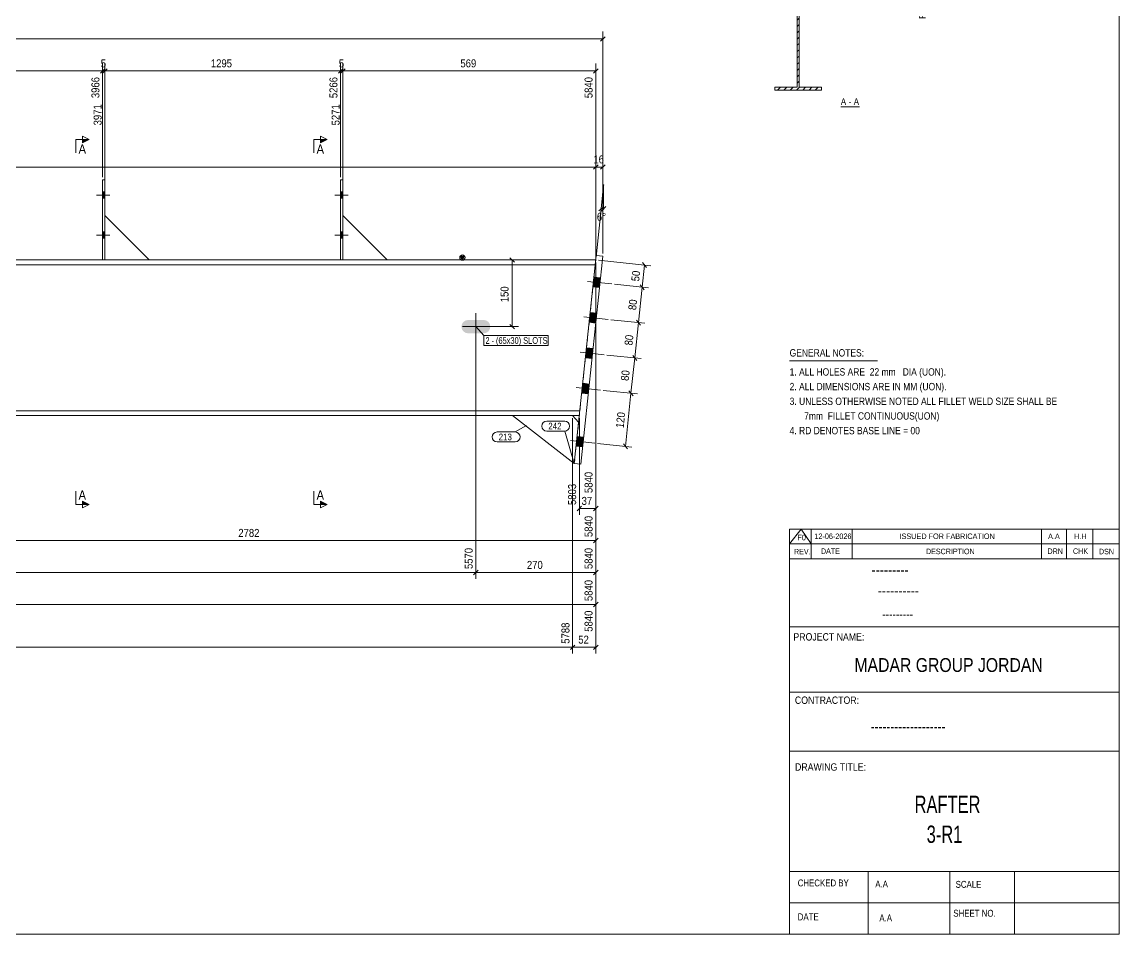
# Model space of a CAD drawing. Header units: millimetres. Extents: x 2 to 825, y 1 to 579.
# Drawn here: x 413.7 to 825, y 5 to 346.9 of the extents above; entities that cross this region are included whole.
import ezdxf

# ---------------------------------------------------------------- set-up
doc = ezdxf.new("R2010")
doc.units = ezdxf.units.MM
doc.linetypes.add('XKITLINE00', pattern=[0])
doc.linetypes.add('XKITLINE01', pattern=[4, 1, -1, 1, -1])
for name, color, linetype, lineweight in [('Bolt', 3, 'Continuous', 0), ('BoltMark', 7, 'Continuous', 0), ('Dimensions', 7, 'Continuous', 0), ('DrawingSheet', 5, 'Continuous', 0), ('OtherObjectType', 7, 'Continuous', 0), ('Part', 2, 'Continuous', 0), ('PartMark', 7, 'Continuous', 0), ('Section', 6, 'Continuous', 0)]:
    doc.layers.add(name, color=color, linetype=linetype, lineweight=lineweight)
doc.styles.add('@ARIAL_UNICODE_MS_BOLD', font='ARIAL.TTF')
doc.styles.add('ARIAL', font='ARIAL.TTF')
doc.styles.add('ARIAL_NARROW', font='ARIALN.TTF')
doc.styles.add('COMIC_SANS_MS_BOLD', font='COMICBD.TTF')
doc.styles.add('SWIS721_EX_BT', font='ARIAL.TTF')
doc.styles.add('SWISSE', font='ARIAL.TTF')

# ---------------------------------------------------------------- blocks, each defined once
blk = doc.blocks.new('*A1')
at = {"layer": 'Part', "color": 7, "linetype": 'XKITLINE00', "lineweight": 0}
for p, q in [((695.98, 355.64), (696.62, 356.28)), ((697.88, 355.18), (698.98, 356.28)), ((700.24, 355.18), (701.34, 356.28)), ((702.59, 355.18), (703.69, 356.28)), ((704.38, 354.61), (706.05, 356.28)), ((707.31, 355.18), (708.41, 356.28)), ((709.67, 355.18), (710.77, 356.28)), ((712.02, 355.18), (713.12, 356.28)), ((704.38, 352.25), (705.08, 352.95)), ((704.38, 349.89), (705.08, 350.59)), ((704.38, 347.54), (705.08, 348.24)), ((704.38, 345.18), (705.08, 345.88)), ((704.38, 342.82), (705.08, 343.52)), ((704.38, 340.46), (705.08, 341.16)), ((704.38, 338.11), (705.08, 338.81)), ((704.38, 335.75), (705.08, 336.45)), ((704.38, 333.39), (705.08, 334.09)), ((704.38, 331.03), (705.08, 331.73)), ((704.38, 328.68), (705.08, 329.38)), ((704.38, 326.32), (705.08, 327.02)), ((696.98, 321.28), (698.08, 322.38)), ((699.34, 321.28), (700.44, 322.38)), ((701.7, 321.28), (702.8, 322.38)), ((704.05, 321.28), (705.15, 322.38)), ((704.38, 323.96), (705.08, 324.66)), ((706.41, 321.28), (707.51, 322.38)), ((708.77, 321.28), (709.87, 322.38)), ((711.13, 321.28), (712.23, 322.38))]:
    blk.add_line(p, q, dxfattribs=at)
blk = doc.blocks.new('*A3')
at = {"layer": 'Bolt'}
blk.add_hatch(color=3, dxfattribs=at).paths.add_polyline_path([(578.64, 231.71), (578.45, 232.66), (578.64, 233.62), (579.19, 234.43), (580, 234.97), (580.95, 235.16), (586.79, 235.16), (587.74, 234.97), (588.56, 234.43), (589.1, 233.62), (589.29, 232.66), (589.1, 231.71), (588.56, 230.89), (587.74, 230.35), (586.79, 230.16), (580.95, 230.16), (580, 230.35), (579.19, 230.89)], flags=17)
at = {"layer": 'Bolt', "color": 3, "linetype": 'XKITLINE00', "lineweight": 0}
for p, q in [((583.87, 227.66), (583.87, 237.66)), ((588.87, 232.66), (578.87, 232.66))]:
    blk.add_line(p, q, dxfattribs=at)
blk = doc.blocks.new('*A7')
at = {"layer": 'Bolt'}
for points in [[(443.94, 283.16), (444.77, 283.16), (444.77, 280.83), (443.94, 280.83)], [(443.94, 283.16), (444.77, 283.16), (444.77, 280.83), (443.94, 280.83)], [(443.94, 268.16), (444.77, 268.16), (444.77, 265.83), (443.94, 265.83)], [(443.94, 268.16), (444.77, 268.16), (444.77, 265.83), (443.94, 265.83)]]:
    blk.add_hatch(color=3, dxfattribs=at).paths.add_polyline_path(points, flags=17)
at = {"layer": 'Bolt', "color": 3, "linetype": 'XKITLINE00', "lineweight": 0}
for p, q in [((446.7, 282), (441.7, 282)), ((446.7, 282), (441.7, 282)), ((444.77, 283.16), (443.94, 283.16)), ((444.77, 283.16), (443.94, 283.16)), ((444.77, 280.83), (443.94, 280.83)), ((444.77, 280.83), (443.94, 280.83)), ((444.77, 268.16), (443.94, 268.16)), ((444.77, 268.16), (443.94, 268.16)), ((446.7, 267), (441.7, 267)), ((446.7, 267), (441.7, 267)), ((444.77, 265.83), (443.94, 265.83)), ((444.77, 265.83), (443.94, 265.83))]:
    blk.add_line(p, q, dxfattribs=at)
blk = doc.blocks.new('*A8')
at = {"layer": 'Bolt'}
for points in [[(533.17, 283.16), (534, 283.16), (534, 280.83), (533.17, 280.83)], [(533.17, 283.16), (534, 283.16), (534, 280.83), (533.17, 280.83)], [(533.17, 268.16), (534, 268.16), (534, 265.83), (533.17, 265.83)], [(533.17, 268.16), (534, 268.16), (534, 265.83), (533.17, 265.83)]]:
    blk.add_hatch(color=3, dxfattribs=at).paths.add_polyline_path(points, flags=17)
at = {"layer": 'Bolt', "color": 3, "linetype": 'XKITLINE00', "lineweight": 0}
for p, q in [((535.94, 282), (530.94, 282)), ((535.94, 282), (530.94, 282)), ((534, 283.16), (533.17, 283.16)), ((534, 283.16), (533.17, 283.16)), ((534, 280.83), (533.17, 280.83)), ((534, 280.83), (533.17, 280.83)), ((534, 268.16), (533.17, 268.16)), ((534, 268.16), (533.17, 268.16)), ((535.94, 267), (530.94, 267)), ((535.94, 267), (530.94, 267)), ((534, 265.83), (533.17, 265.83)), ((534, 265.83), (533.17, 265.83))]:
    blk.add_line(p, q, dxfattribs=at)
blk = doc.blocks.new('*A9')
at = {"layer": 'Bolt'}
for points in [[(630.24, 247.29), (627.75, 247.55), (628.13, 251.2), (630.62, 250.94)], [(630.24, 247.29), (627.75, 247.55), (628.13, 251.2), (630.62, 250.94)], [(628.84, 234.03), (626.35, 234.29), (626.73, 237.94), (629.22, 237.68)], [(628.84, 234.03), (626.35, 234.29), (626.73, 237.94), (629.22, 237.68)], [(627.44, 220.77), (624.95, 221.03), (625.34, 224.68), (627.82, 224.42)], [(627.44, 220.77), (624.95, 221.03), (625.34, 224.68), (627.82, 224.42)], [(626.04, 207.51), (623.55, 207.77), (623.94, 211.42), (626.42, 211.16)], [(626.04, 207.51), (623.55, 207.77), (623.94, 211.42), (626.42, 211.16)], [(623.94, 187.62), (621.46, 187.88), (621.84, 191.53), (624.33, 191.27)], [(623.94, 187.62), (621.46, 187.88), (621.84, 191.53), (624.33, 191.27)]]:
    blk.add_hatch(color=3, dxfattribs=at).paths.add_polyline_path(points, flags=17)
at = {"layer": 'Bolt', "color": 3, "linetype": 'XKITLINE00', "lineweight": 0}
for p, q in [((630.62, 250.94), (628.13, 251.2)), ((630.62, 250.94), (628.13, 251.2)), ((634.82, 248.65), (625.7, 249.61)), ((634.82, 248.65), (625.7, 249.61)), ((630.24, 247.29), (627.75, 247.55)), ((630.24, 247.29), (627.75, 247.55)), ((633.42, 235.39), (624.3, 236.35)), ((633.42, 235.39), (624.3, 236.35)), ((629.22, 237.68), (626.73, 237.94)), ((629.22, 237.68), (626.73, 237.94)), ((628.84, 234.03), (626.35, 234.29)), ((628.84, 234.03), (626.35, 234.29)), ((632.02, 222.13), (622.91, 223.09)), ((632.02, 222.13), (622.91, 223.09)), ((627.82, 224.42), (625.34, 224.68)), ((627.82, 224.42), (625.34, 224.68)), ((627.44, 220.77), (624.95, 221.03)), ((627.44, 220.77), (624.95, 221.03)), ((630.62, 208.87), (621.51, 209.83)), ((630.62, 208.87), (621.51, 209.83)), ((626.42, 211.16), (623.94, 211.42)), ((626.42, 211.16), (623.94, 211.42)), ((626.04, 207.51), (623.55, 207.77)), ((626.04, 207.51), (623.55, 207.77)), ((628.53, 188.98), (619.41, 189.94)), ((628.53, 188.98), (619.41, 189.94)), ((624.33, 191.27), (621.84, 191.53)), ((624.33, 191.27), (621.84, 191.53)), ((623.94, 187.62), (621.46, 187.88)), ((623.94, 187.62), (621.46, 187.88))]:
    blk.add_line(p, q, dxfattribs=at)
blk = doc.blocks.new('*A12')
at = {"layer": 'Part'}
blk.add_hatch(color=2, dxfattribs=at).paths.add_polyline_path([(578.02, 259.06), (579.62, 259.06), (578.82, 257.66)], flags=17)
at = {"layer": 'Part', "color": 2, "linetype": 'XKITLINE00', "lineweight": 0}
for p, q in [((496.44, 257.66), (407.3, 257.66)), ((496.44, 255.83), (407.3, 255.83)), ((628.82, 257.66), (496.54, 257.66)), ((628.62, 255.83), (496.54, 255.83)), ((578.82, 257.66), (578.02, 259.06)), ((578.02, 259.06), (579.62, 259.06)), ((579.62, 259.06), (578.82, 257.66)), ((496.44, 201.16), (407.3, 201.16)), ((496.44, 199.33), (407.3, 199.33)), ((622.86, 201.16), (496.54, 201.16)), ((622.66, 199.33), (496.54, 199.33))]:
    blk.add_line(p, q, dxfattribs=at)
at = {"layer": 'Part', "color": 7, "linetype": 'XKITLINE01', "lineweight": 0}
blk.add_line((628.82, 257.66), (622.66, 199.33), dxfattribs=at)
at = {"layer": 'Part', "color": 2, "linetype": 'XKITLINE00', "lineweight": 0}
blk.add_circle((578.82, 258.56), 1, dxfattribs=at)
blk = doc.blocks.new('*A19')
at = {"layer": 'Part', "color": 2, "linetype": 'XKITLINE00', "lineweight": 0}
blk.add_line((461.44, 257.66), (444.77, 274.33), dxfattribs=at)
at = {"layer": 'Part', "color": 7, "linetype": 'XKITLINE01', "lineweight": 0}
for p, q in [((444.77, 274.33), (444.77, 257.66)), ((444.77, 257.66), (461.44, 257.66))]:
    blk.add_line(p, q, dxfattribs=at)
blk = doc.blocks.new('*A20')
at = {"layer": 'Part', "color": 2, "linetype": 'XKITLINE00', "lineweight": 0}
for p, q in [((443.94, 287.66), (444.77, 287.66)), ((443.94, 287.66), (443.94, 257.66)), ((444.77, 287.66), (444.77, 257.66))]:
    blk.add_line(p, q, dxfattribs=at)
at = {"layer": 'Part', "color": 7, "linetype": 'XKITLINE01', "lineweight": 0}
blk.add_line((444.77, 257.66), (443.94, 257.66), dxfattribs=at)
blk = doc.blocks.new('*A21')
at = {"layer": 'Part', "color": 2, "linetype": 'XKITLINE00', "lineweight": 0}
blk.add_line((550.67, 257.66), (534, 274.33), dxfattribs=at)
at = {"layer": 'Part', "color": 7, "linetype": 'XKITLINE01', "lineweight": 0}
for p, q in [((534, 274.33), (534, 257.66)), ((534, 257.66), (550.67, 257.66))]:
    blk.add_line(p, q, dxfattribs=at)
blk = doc.blocks.new('*A22')
at = {"layer": 'Part', "color": 2, "linetype": 'XKITLINE00', "lineweight": 0}
for p, q in [((533.17, 287.66), (534, 287.66)), ((533.17, 287.66), (533.17, 257.66)), ((534, 287.66), (534, 257.66))]:
    blk.add_line(p, q, dxfattribs=at)
at = {"layer": 'Part', "color": 7, "linetype": 'XKITLINE01', "lineweight": 0}
blk.add_line((534, 257.66), (533.17, 257.66), dxfattribs=at)
blk = doc.blocks.new('*A23')
at = {"layer": 'Part', "color": 2, "linetype": 'XKITLINE00', "lineweight": 0}
for p, q in [((628.99, 259.32), (620.77, 181.42)), ((631.48, 259.06), (628.99, 259.32)), ((623.26, 181.16), (631.48, 259.06)), ((620.77, 181.42), (623.26, 181.16))]:
    blk.add_line(p, q, dxfattribs=at)
blk = doc.blocks.new('*A28')
at = {"layer": 'Part', "color": 2, "linetype": 'XKITLINE00', "lineweight": 0}
for p, q in [((597.66, 199.33), (620.77, 181.42)), ((620.16, 199.33), (622.4, 196.84))]:
    blk.add_line(p, q, dxfattribs=at)
at = {"layer": 'Part', "color": 7, "linetype": 'XKITLINE01', "lineweight": 0}
for p, q in [((620.16, 199.33), (597.66, 199.33)), ((622.4, 196.84), (620.77, 181.42))]:
    blk.add_line(p, q, dxfattribs=at)
blk = doc.blocks.new('*A57')
at = {"layer": 'Part', "color": 2, "linetype": 'XKITLINE00', "lineweight": 0}
for p, q in [((695.98, 355.18), (695.98, 356.28)), ((695.98, 356.28), (713.48, 356.28)), ((704.38, 355.18), (695.98, 355.18)), ((704.38, 322.38), (704.38, 355.18)), ((713.48, 355.18), (705.08, 355.18)), ((705.08, 355.18), (705.08, 322.38)), ((713.48, 356.28), (713.48, 355.18)), ((695.98, 321.28), (695.98, 322.38)), ((695.98, 322.38), (704.38, 322.38)), ((713.48, 321.28), (695.98, 321.28)), ((705.08, 322.38), (713.48, 322.38)), ((713.48, 322.38), (713.48, 321.28))]:
    blk.add_line(p, q, dxfattribs=at)
blk = doc.blocks.new('*A60')
at = {"layer": 'DrawingSheet', "color": 5, "linetype": 'XKITLINE00', "lineweight": 0}
for p, q in [((825, 5), (825, 579)), ((5, 5), (825, 5))]:
    blk.add_line(p, q, dxfattribs=at)
blk = doc.blocks.new('*A62')
at = {"layer": 'OtherObjectType', "color": 7, "linetype": 'XKITLINE00', "lineweight": 0}
blk.add_line((701.5, 219.82), (734.5, 219.82), dxfattribs=at)
at = {"layer": 'OtherObjectType', "color": 7, "style": 'ARIAL_NARROW', "width": 1.008832}
for s, p in [('GENERAL NOTES:', (701.5, 221.47)), ('1. ALL HOLES ARE  22 mm   DIA (UON).', (701.5, 214.32)), ('2. ALL DIMENSIONS ARE IN MM (UON).', (701.5, 208.82)), ('3. UNLESS OTHERWISE NOTED ALL FILLET WELD SIZE SHALL BE', (701.5, 203.32)), ('7mm  FILLET CONTINUOUS(UON)', (706.95, 197.82)), ('4. RD DENOTES BASE LINE = 00', (701.5, 192.32))]:
    blk.add_text(s, height=2.75, dxfattribs=at).set_placement(p)
blk = doc.blocks.new('*A63')
at = {"layer": 'OtherObjectType', "color": 7, "linetype": 'XKITLINE00', "lineweight": 0}
for p, q in [((701.5, 156.76), (825, 156.76)), ((701.5, 151.21), (705.82, 156.76)), ((701.5, 151.21), (701.5, 156.76)), ((705.82, 156.76), (709.53, 151.21)), ((709.53, 151.21), (709.53, 156.76)), ((724.97, 151.21), (724.97, 156.76)), ((795.98, 151.21), (795.98, 156.76)), ((805.24, 151.21), (805.24, 156.76)), ((815.12, 151.21), (815.12, 156.76)), ((825, 151.21), (825, 156.76)), ((701.5, 151.21), (825, 151.21)), ((701.5, 145.65), (701.5, 151.21)), ((705.21, 151.21), (825, 151.21)), ((709.53, 145.65), (709.53, 151.21)), ((724.97, 145.65), (724.97, 151.21)), ((795.98, 145.65), (795.98, 151.21)), ((805.24, 145.65), (805.24, 151.21)), ((815.12, 145.65), (815.12, 151.21)), ((825, 145.65), (825, 151.21))]:
    blk.add_line(p, q, dxfattribs=at)
at = {"layer": 'OtherObjectType', "color": 7, "style": 'ARIAL_NARROW'}
for s, height, width, p in [('F0', 2.058, 1.008832, (704.4, 152.59)), ('12-06-2026', 2.058, 1.008832, (710.76, 153.06)), ('ISSUED FOR FABRICATION', 2.0583, 1.008832, (742.71, 153.06)), ('A.A', 2.058, 1.008832, (798.4, 153.06)), ('H.H', 2.058, 1.008832, (808.13, 153.06)), ('REV.', 2.058, 0.907949, (703.13, 147.31)), ('DATE', 2.058, 0.907949, (713.23, 147.5)), ('DESCRIPTION', 2.0583, 0.907949, (752.61, 147.39)), ('DRN', 2.058, 0.907949, (798.17, 147.47)), ('CHK', 2.058, 0.907949, (807.72, 147.5)), ('DSN', 2.058, 0.907949, (817.47, 147.35))]:
    blk.add_text(s, height=height, dxfattribs=dict(at, width=width)).set_placement(p)
blk = doc.blocks.new('*A65')
at = {"layer": 'OtherObjectType', "color": 2, "linetype": 'XKITLINE00', "lineweight": 0}
for p, q in [((701.5, 145.65), (825, 145.65)), ((701.5, 5), (701.5, 145.64)), ((824.98, 145.64), (825, 5)), ((825, 120.14), (701.5, 120.14)), ((701.5, 95.63), (825, 95.63)), ((825, 73.49), (701.5, 73.49)), ((825, 28.4), (701.5, 28.4)), ((730.94, 28.4), (730.94, 5)), ((761.62, 5), (761.62, 28.4)), ((785.75, 5), (785.75, 28.4)), ((825, 16.7), (701.5, 16.7)), ((825, 5), (701.5, 5))]:
    blk.add_line(p, q, dxfattribs=at)
at = {"layer": 'OtherObjectType', "color": 4, "style": '@ARIAL_UNICODE_MS_BOLD', "width": 0.85}
blk.add_text('---------', height=3.9, dxfattribs=at).set_placement((732.23, 139.59))
at = {"layer": 'OtherObjectType', "color": 7, "style": 'ARIAL', "width": 0.85}
for s, height, p in [('----------', 3.9, (734.56, 131.77)), ('---------', 3.25, (736.21, 123.31))]:
    blk.add_text(s, height=height, dxfattribs=at).set_placement(p)
at = {"layer": 'OtherObjectType', "color": 3, "width": 0.85}
for s, style, p in [('PROJECT NAME:', 'SWIS721_EX_BT', (702.92, 115.01)), ('CONTRACTOR:', 'SWISSE', (703.47, 91.27)), ('DRAWING TITLE:', 'SWIS721_EX_BT', (703.53, 66.24))]:
    blk.add_text(s, height=2.7618, dxfattribs=dict(at, style=style)).set_placement(p)
at = {"layer": 'OtherObjectType', "color": 7, "width": 0.85}
for s, height, p in [('MADAR GROUP JORDAN', 5.2, (725.79, 103.23)), ('CHECKED BY', 2.592, (704.53, 22.86)), ('A.A', 2.592, (733.61, 22.45)), ('SCALE', 2.592, (763.74, 22.33)), ('DATE', 2.592, (704.54, 10.16)), ('A.A', 2.592, (735.14, 9.76)), ('SHEET NO.', 2.592, (762.87, 11.49))]:
    blk.add_text(s, height=height, dxfattribs=at).set_placement(p)
at = {"layer": 'OtherObjectType', "color": 1}
for s, height, style, width, p in [('-------------------', 3.9, 'COMIC_SANS_MS_BOLD', 0.85, (731.87, 80.86)), ('RAFTER', 6.5, 'ARIAL', 0.68, (748.34, 50.37)), ('3-R1', 6.5, 'ARIAL', 0.68, (752.88, 39.17))]:
    blk.add_text(s, height=height, dxfattribs=dict(at, style=style, width=width)).set_placement(p)
blk = doc.blocks.new('*A70')
at = {"layer": 'Dimensions', "color": 7, "linetype": 'XKITLINE00', "lineweight": 0}
for p, q in [((584.87, 257.66), (599.87, 257.66)), ((596.62, 258.51), (598.32, 256.81)), ((597.47, 232.66), (597.47, 257.66)), ((584.87, 232.66), (599.87, 232.66)), ((596.62, 233.51), (598.32, 231.81))]:
    blk.add_line(p, q, dxfattribs=at)
at = {"layer": 'Dimensions', "color": 3}
for p in [(597.47, 257.66), (597.47, 232.66)]:
    blk.add_point(p, dxfattribs=at)
at = {"layer": 'Dimensions', "color": 3, "style": 'ARIAL', "width": 0.85}
blk.add_text('150', height=3, rotation=90.0002, dxfattribs=at).set_placement((596.12, 241.82))
blk = doc.blocks.new('*A75')
at = {"layer": 'Dimensions', "color": 7, "linetype": 'XKITLINE00', "lineweight": 0}
for p, q in [((628.82, 256.66), (628.82, 162.1)), ((622.66, 198.33), (622.66, 162.1)), ((623.51, 165.34), (621.81, 163.65)), ((629.66, 165.34), (627.97, 163.65)), ((622.66, 164.5), (628.82, 164.5))]:
    blk.add_line(p, q, dxfattribs=at)
at = {"layer": 'Dimensions', "color": 3}
for p in [(622.66, 164.5), (628.82, 164.5)]:
    blk.add_point(p, dxfattribs=at)
at = {"layer": 'Dimensions', "color": 3, "style": 'ARIAL', "width": 0.85}
for s, p in [('5840', (627.62, 170.3)), ('5803', (621.46, 165.8))]:
    blk.add_text(s, height=3, rotation=90.0002, dxfattribs=at).set_placement(p)
blk.add_text('37', height=3, dxfattribs=at).set_placement((623.51, 165.85))
blk = doc.blocks.new('*A76')
at = {"layer": 'BoltMark', "color": 7, "linetype": 'XKITLINE00', "lineweight": 0}
for p, q in [((583.87, 232.66), (586.87, 229.32)), ((586.87, 229.32), (610.99, 229.32)), ((586.87, 225.62), (586.87, 229.32)), ((610.99, 225.62), (610.99, 229.32)), ((586.87, 225.62), (610.99, 225.62))]:
    blk.add_line(p, q, dxfattribs=at)
at = {"layer": 'BoltMark', "color": 3, "style": 'ARIAL_NARROW', "width": 0.85}
for s, p in [('2', (587.47, 226.22)), ('-', (589.74, 226.22)), ('(65x30) SLOTS', (591.4, 226.22))]:
    blk.add_text(s, height=2.5, dxfattribs=at).set_placement(p)
blk = doc.blocks.new('*A78')
at = {"layer": 'PartMark', "color": 7, "linetype": 'XKITLINE00', "lineweight": 0}
for p, q in [((610.42, 197.22), (617.18, 197.22)), ((610.42, 193.52), (617.18, 193.52)), ((620.77, 181.42), (617.18, 193.52))]:
    blk.add_line(p, q, dxfattribs=at)
for centre, start, end in [((610.42, 195.37), 90, 270), ((617.18, 195.37), 270, 90)]:
    blk.add_arc(centre, 1.85, start, end, dxfattribs=at)
at = {"layer": 'PartMark', "color": 3, "style": 'ARIAL', "width": 0.85}
blk.add_text('242', height=2.5, dxfattribs=at).set_placement((611.02, 194.12))
blk = doc.blocks.new('*A79')
at = {"layer": 'PartMark', "color": 7, "linetype": 'XKITLINE00', "lineweight": 0}
for p, q in [((602.83, 195.57), (598.59, 193.18)), ((591.83, 193.18), (598.59, 193.18)), ((591.83, 189.48), (598.59, 189.48))]:
    blk.add_line(p, q, dxfattribs=at)
for centre, start, end in [((591.83, 191.33), 90, 270), ((598.59, 191.33), 270, 90)]:
    blk.add_arc(centre, 1.85, start, end, dxfattribs=at)
at = {"layer": 'PartMark', "color": 3, "style": 'ARIAL', "width": 0.85}
blk.add_text('213', height=2.5, dxfattribs=at).set_placement((592.43, 190.08))
blk = doc.blocks.new('*A86')
at = {"layer": 'Section'}
for points in [[(525.67, 302.77), (528.17, 302.77), (525.67, 301.52)], [(525.67, 167.3), (528.17, 166.05), (525.67, 166.05)]]:
    blk.add_hatch(color=3, dxfattribs=at).paths.add_polyline_path(points, flags=17)
at = {"layer": 'Section', "color": 1, "linetype": 'XKITLINE00', "lineweight": 0}
for p, q in [((523.17, 302.77), (523.17, 297.77)), ((523.17, 302.77), (528.17, 302.77)), ((523.17, 166.05), (523.17, 171.05)), ((523.17, 166.05), (528.17, 166.05))]:
    blk.add_line(p, q, dxfattribs=at)
at = {"layer": 'Section', "color": 3, "linetype": 'XKITLINE00', "lineweight": 0}
for p, q in [((525.67, 301.52), (525.67, 304.02)), ((525.67, 304.02), (528.17, 302.77)), ((528.17, 302.77), (525.67, 301.52)), ((528.17, 166.05), (525.67, 167.3)), ((525.67, 167.3), (525.67, 164.8)), ((528.17, 166.05), (525.67, 164.8))]:
    blk.add_line(p, q, dxfattribs=at)
at = {"layer": 'Section', "color": 7, "style": 'ARIAL', "width": 0.85}
for p in [(524.17, 297.52), (524.17, 167.8)]:
    blk.add_text('A', height=3.5, dxfattribs=at).set_placement(p)
blk = doc.blocks.new('*A88')
at = {"layer": 'Section'}
for points in [[(436.44, 302.77), (438.94, 302.77), (436.44, 301.52)], [(436.44, 167.3), (438.94, 166.05), (436.44, 166.05)]]:
    blk.add_hatch(color=3, dxfattribs=at).paths.add_polyline_path(points, flags=17)
at = {"layer": 'Section', "color": 1, "linetype": 'XKITLINE00', "lineweight": 0}
for p, q in [((433.94, 302.77), (433.94, 297.77)), ((433.94, 302.77), (438.94, 302.77)), ((433.94, 166.05), (433.94, 171.05)), ((433.94, 166.05), (438.94, 166.05))]:
    blk.add_line(p, q, dxfattribs=at)
at = {"layer": 'Section', "color": 3, "linetype": 'XKITLINE00', "lineweight": 0}
for p, q in [((436.44, 301.52), (436.44, 304.02)), ((436.44, 304.02), (438.94, 302.77)), ((438.94, 302.77), (436.44, 301.52)), ((438.94, 166.05), (436.44, 167.3)), ((436.44, 167.3), (436.44, 164.8)), ((438.94, 166.05), (436.44, 164.8))]:
    blk.add_line(p, q, dxfattribs=at)
at = {"layer": 'Section', "color": 7, "style": 'ARIAL', "width": 0.85}
for p in [(434.94, 297.52), (434.94, 167.8)]:
    blk.add_text('A', height=3.5, dxfattribs=at).set_placement(p)
blk = doc.blocks.new('*A90')
at = {"layer": 'Dimensions', "color": 7, "linetype": 'XKITLINE00', "lineweight": 0}
for p, q in [((630.84, 276.85), (631.78, 285.8)), ((631.78, 276.8), (631.78, 285.8)), ((628.92, 258.66), (630.84, 276.85)), ((629.91, 276.09), (631.77, 277.6)), ((630.93, 275.95), (632.63, 277.65))]:
    blk.add_line(p, q, dxfattribs=at)
blk.add_arc((631.78, 285.8), 9, 263.9789, 270, dxfattribs=at)
at = {"layer": 'Dimensions', "color": 7}
for p in [(631.78, 285.8), (630.84, 276.85), (631.78, 276.8)]:
    blk.add_point(p, dxfattribs=at)
at = {"layer": 'Dimensions', "color": 3, "style": 'ARIAL', "width": 0.85}
blk.add_text('6°', height=3, rotation=-3.008, dxfattribs=at).set_placement((629.16, 272.42))
blk = doc.blocks.new('*A91')
at = {"layer": 'Dimensions', "color": 7, "linetype": 'XKITLINE00', "lineweight": 0}
for p, q in [((631.48, 260.06), (631.48, 343.35)), ((65.47, 340.5), (631.48, 340.5)), ((632.32, 341.34), (630.63, 339.65))]:
    blk.add_line(p, q, dxfattribs=at)
at = {"layer": 'Dimensions', "color": 3}
blk.add_point((631.48, 340.5), dxfattribs=at)
blk = doc.blocks.new('*A92')
at = {"layer": 'Dimensions', "color": 7, "linetype": 'XKITLINE00', "lineweight": 0}
for p, q in [((65.47, 292.5), (628.82, 292.5)), ((629.66, 293.34), (627.97, 291.65)), ((628.82, 258.66), (628.82, 295.35))]:
    blk.add_line(p, q, dxfattribs=at)
at = {"layer": 'Dimensions', "color": 3}
blk.add_point((628.82, 292.5), dxfattribs=at)
blk = doc.blocks.new('*A93')
at = {"layer": 'Dimensions', "color": 7, "linetype": 'XKITLINE00', "lineweight": 0}
for p, q in [((629.66, 293.34), (627.97, 291.65)), ((628.82, 258.66), (628.82, 295.35)), ((628.82, 292.5), (631.48, 292.5)), ((632.32, 293.34), (630.63, 291.65)), ((631.48, 260.06), (631.48, 295.35))]:
    blk.add_line(p, q, dxfattribs=at)
at = {"layer": 'Dimensions', "color": 3}
for p in [(628.82, 292.5), (631.48, 292.5)]:
    blk.add_point(p, dxfattribs=at)
at = {"layer": 'Dimensions', "color": 3, "style": 'ARIAL', "width": 0.85}
blk.add_text('16', height=3, dxfattribs=at).set_placement((627.92, 293.85))
blk = doc.blocks.new('*A94')
at = {"layer": 'Dimensions', "color": 7, "linetype": 'XKITLINE00', "lineweight": 0}
for p, q in [((620.16, 198.33), (620.16, 110.1)), ((65.47, 112.5), (620.16, 112.5)), ((621.01, 113.34), (619.31, 111.65))]:
    blk.add_line(p, q, dxfattribs=at)
at = {"layer": 'Dimensions', "color": 3}
blk.add_point((620.16, 112.5), dxfattribs=at)
at = {"layer": 'Dimensions', "color": 3, "style": 'ARIAL', "width": 0.85}
blk.add_text('5788', height=3, rotation=90.0002, dxfattribs=at).set_placement((618.96, 113.8))
blk = doc.blocks.new('*A95')
at = {"layer": 'Dimensions', "color": 7, "linetype": 'XKITLINE00', "lineweight": 0}
for p, q in [((628.82, 256.66), (628.82, 110.1)), ((620.16, 198.33), (620.16, 110.1)), ((621.01, 113.34), (619.31, 111.65)), ((620.16, 112.5), (628.82, 112.5)), ((629.66, 113.34), (627.97, 111.65))]:
    blk.add_line(p, q, dxfattribs=at)
at = {"layer": 'Dimensions', "color": 3}
for p in [(620.16, 112.5), (628.82, 112.5)]:
    blk.add_point(p, dxfattribs=at)
at = {"layer": 'Dimensions', "color": 3, "style": 'ARIAL', "width": 0.85}
blk.add_text('5840', height=3, rotation=90.0002, dxfattribs=at).set_placement((627.62, 118.3))
blk.add_text('52', height=3, dxfattribs=at).set_placement((622.26, 113.85))
blk = doc.blocks.new('*A98')
at = {"layer": 'Dimensions', "color": 7, "linetype": 'XKITLINE00', "lineweight": 0}
for p, q in [((628.82, 256.66), (628.82, 126.1)), ((90.47, 128.5), (628.82, 128.5)), ((629.66, 129.34), (627.97, 127.65))]:
    blk.add_line(p, q, dxfattribs=at)
at = {"layer": 'Dimensions', "color": 3}
blk.add_point((628.82, 128.5), dxfattribs=at)
at = {"layer": 'Dimensions', "color": 3, "style": 'ARIAL', "width": 0.85}
blk.add_text('5840', height=3, rotation=90.0002, dxfattribs=at).set_placement((627.62, 129.8))
blk = doc.blocks.new('*A100')
at = {"layer": 'Dimensions', "color": 7, "linetype": 'XKITLINE00', "lineweight": 0}
for p, q in [((583.87, 231.66), (583.87, 138.1)), ((140.47, 140.5), (583.87, 140.5)), ((584.72, 141.34), (583.02, 139.65))]:
    blk.add_line(p, q, dxfattribs=at)
at = {"layer": 'Dimensions', "color": 3}
blk.add_point((583.87, 140.5), dxfattribs=at)
at = {"layer": 'Dimensions', "color": 3, "style": 'ARIAL', "width": 0.85}
blk.add_text('5570', height=3, rotation=90.0002, dxfattribs=at).set_placement((582.67, 141.8))
blk = doc.blocks.new('*A101')
at = {"layer": 'Dimensions', "color": 7, "linetype": 'XKITLINE00', "lineweight": 0}
for p, q in [((628.82, 256.66), (628.82, 138.1)), ((583.87, 231.66), (583.87, 138.1)), ((584.72, 141.34), (583.02, 139.65)), ((583.87, 140.5), (628.82, 140.5)), ((629.66, 141.34), (627.97, 139.65))]:
    blk.add_line(p, q, dxfattribs=at)
at = {"layer": 'Dimensions', "color": 3}
for p in [(583.87, 140.5), (628.82, 140.5)]:
    blk.add_point(p, dxfattribs=at)
at = {"layer": 'Dimensions', "color": 3, "style": 'ARIAL', "width": 0.85}
blk.add_text('5840', height=3, rotation=90.0002, dxfattribs=at).set_placement((627.62, 141.8))
blk.add_text('270', height=3, dxfattribs=at).set_placement((603.01, 141.85))
blk = doc.blocks.new('*A105')
at = {"layer": 'Dimensions', "color": 7, "linetype": 'XKITLINE00', "lineweight": 0}
for p, q in [((628.82, 256.66), (628.82, 150.1)), ((369.7, 193.5), (369.7, 150.1)), ((370.55, 153.34), (368.86, 151.65)), ((369.7, 152.5), (628.82, 152.5)), ((629.66, 153.34), (627.97, 151.65))]:
    blk.add_line(p, q, dxfattribs=at)
at = {"layer": 'Dimensions', "color": 3}
for p in [(369.7, 152.5), (628.82, 152.5)]:
    blk.add_point(p, dxfattribs=at)
at = {"layer": 'Dimensions', "color": 3, "style": 'ARIAL', "width": 0.85}
blk.add_text('5840', height=3, rotation=90.0002, dxfattribs=at).set_placement((627.62, 153.8))
blk.add_text('2782', height=3, dxfattribs=at).set_placement((494.81, 153.85))
blk = doc.blocks.new('*A112')
at = {"layer": 'Dimensions', "color": 7, "linetype": 'XKITLINE00', "lineweight": 0}
for p, q in [((306.12, 329.34), (304.42, 327.65)), ((305.27, 275.33), (305.27, 331.35)), ((444.79, 329.34), (443.09, 327.65)), ((443.94, 288.66), (443.94, 331.35)), ((305.27, 328.5), (443.94, 328.5))]:
    blk.add_line(p, q, dxfattribs=at)
at = {"layer": 'Dimensions', "color": 3}
for p in [(305.27, 328.5), (443.94, 328.5)]:
    blk.add_point(p, dxfattribs=at)
at = {"layer": 'Dimensions', "color": 3, "style": 'ARIAL', "width": 0.85}
blk.add_text('1295', height=3, dxfattribs=at).set_placement((370.15, 329.85))
blk.add_text('3966', height=3, rotation=90.0002, dxfattribs=at).set_placement((442.74, 318.3))
blk = doc.blocks.new('*A113')
at = {"layer": 'Dimensions', "color": 7, "linetype": 'XKITLINE00', "lineweight": 0}
for p, q in [((444.79, 329.34), (443.09, 327.65)), ((445.62, 329.34), (443.92, 327.65)), ((443.94, 288.66), (443.94, 331.35)), ((444.77, 275.33), (444.77, 331.35)), ((443.94, 328.5), (444.77, 328.5))]:
    blk.add_line(p, q, dxfattribs=at)
at = {"layer": 'Dimensions', "color": 3}
for p in [(443.94, 328.5), (444.77, 328.5)]:
    blk.add_point(p, dxfattribs=at)
at = {"layer": 'Dimensions', "color": 3, "style": 'ARIAL', "width": 0.85}
blk.add_text('5', height=3, dxfattribs=at).set_placement((443.24, 329.85))
blk.add_text('3971', height=3, rotation=90.0002, dxfattribs=at).set_placement((443.57, 308.1))
blk = doc.blocks.new('*A114')
at = {"layer": 'Dimensions', "color": 7, "linetype": 'XKITLINE00', "lineweight": 0}
for p, q in [((445.62, 329.34), (443.92, 327.65)), ((444.77, 275.33), (444.77, 331.35)), ((534.02, 329.34), (532.32, 327.65)), ((533.17, 288.66), (533.17, 331.35)), ((444.77, 328.5), (533.17, 328.5))]:
    blk.add_line(p, q, dxfattribs=at)
at = {"layer": 'Dimensions', "color": 3}
for p in [(444.77, 328.5), (533.17, 328.5)]:
    blk.add_point(p, dxfattribs=at)
at = {"layer": 'Dimensions', "color": 3, "style": 'ARIAL', "width": 0.85}
blk.add_text('1295', height=3, dxfattribs=at).set_placement((484.52, 329.85))
blk.add_text('5266', height=3, rotation=90.0002, dxfattribs=at).set_placement((531.97, 318.3))
blk = doc.blocks.new('*A115')
at = {"layer": 'Dimensions', "color": 7, "linetype": 'XKITLINE00', "lineweight": 0}
for p, q in [((534.02, 329.34), (532.32, 327.65)), ((534.85, 329.34), (533.16, 327.65)), ((533.17, 288.66), (533.17, 331.35)), ((534, 275.33), (534, 331.35)), ((533.17, 328.5), (534, 328.5))]:
    blk.add_line(p, q, dxfattribs=at)
at = {"layer": 'Dimensions', "color": 3}
for p in [(533.17, 328.5), (534, 328.5)]:
    blk.add_point(p, dxfattribs=at)
at = {"layer": 'Dimensions', "color": 3, "style": 'ARIAL', "width": 0.85}
blk.add_text('5', height=3, dxfattribs=at).set_placement((532.48, 329.85))
blk.add_text('5271', height=3, rotation=90.0002, dxfattribs=at).set_placement((532.8, 308.1))
blk = doc.blocks.new('*A116')
at = {"layer": 'Dimensions', "color": 7, "linetype": 'XKITLINE00', "lineweight": 0}
for p, q in [((534.85, 329.34), (533.16, 327.65)), ((534, 275.33), (534, 331.35)), ((629.66, 329.34), (627.97, 327.65)), ((628.82, 258.66), (628.82, 331.35)), ((534, 328.5), (628.82, 328.5))]:
    blk.add_line(p, q, dxfattribs=at)
at = {"layer": 'Dimensions', "color": 3}
for p in [(534, 328.5), (628.82, 328.5)]:
    blk.add_point(p, dxfattribs=at)
at = {"layer": 'Dimensions', "color": 3, "style": 'ARIAL', "width": 0.85}
blk.add_text('569', height=3, dxfattribs=at).set_placement((578.07, 329.85))
blk.add_text('5840', height=3, rotation=90.0002, dxfattribs=at).set_placement((627.62, 318.3))
blk = doc.blocks.new('*A117')
at = {"layer": 'Dimensions', "color": 7, "linetype": 'XKITLINE00', "lineweight": 0}
for p, q in [((631.62, 208.76), (644.41, 207.42)), ((639.93, 187.78), (642.02, 207.67)), ((641.27, 208.6), (642.78, 206.73)), ((629.52, 188.88), (642.31, 187.53)), ((639.17, 188.71), (640.68, 186.84))]:
    blk.add_line(p, q, dxfattribs=at)
at = {"layer": 'Dimensions', "color": 3}
for p in [(642.02, 207.67), (639.93, 187.78)]:
    blk.add_point(p, dxfattribs=at)
at = {"layer": 'Dimensions', "color": 3, "style": 'ARIAL', "width": 0.85}
blk.add_text('120', height=3, rotation=83.9784, dxfattribs=at).set_placement((639.28, 194.54))
blk = doc.blocks.new('*A118')
at = {"layer": 'Dimensions', "color": 7, "linetype": 'XKITLINE00', "lineweight": 0}
for p, q in [((633.02, 222.02), (645.81, 220.68)), ((642.02, 207.67), (643.42, 220.93)), ((642.67, 221.86), (644.18, 219.99)), ((631.62, 208.76), (644.41, 207.42)), ((641.27, 208.6), (642.78, 206.73))]:
    blk.add_line(p, q, dxfattribs=at)
at = {"layer": 'Dimensions', "color": 3}
for p in [(643.42, 220.93), (642.02, 207.67)]:
    blk.add_point(p, dxfattribs=at)
at = {"layer": 'Dimensions', "color": 3, "style": 'ARIAL', "width": 0.85}
blk.add_text('80', height=3, rotation=83.9784, dxfattribs=at).set_placement((641.15, 212.23))
blk = doc.blocks.new('*A119')
at = {"layer": 'Dimensions', "color": 7, "linetype": 'XKITLINE00', "lineweight": 0}
for p, q in [((634.42, 235.28), (647.21, 233.94)), ((644.07, 235.12), (645.58, 233.25)), ((643.42, 220.93), (644.82, 234.19)), ((633.02, 222.02), (645.81, 220.68)), ((642.67, 221.86), (644.18, 219.99))]:
    blk.add_line(p, q, dxfattribs=at)
at = {"layer": 'Dimensions', "color": 3}
for p in [(644.82, 234.19), (643.42, 220.93)]:
    blk.add_point(p, dxfattribs=at)
at = {"layer": 'Dimensions', "color": 3, "style": 'ARIAL', "width": 0.85}
blk.add_text('80', height=3, rotation=83.9784, dxfattribs=at).set_placement((642.55, 225.49))
blk = doc.blocks.new('*A120')
at = {"layer": 'Dimensions', "color": 7, "linetype": 'XKITLINE00', "lineweight": 0}
for p, q in [((635.81, 248.54), (648.61, 247.19)), ((644.82, 234.19), (646.22, 247.45)), ((645.47, 248.38), (646.98, 246.51)), ((634.42, 235.28), (647.21, 233.94)), ((644.07, 235.12), (645.58, 233.25))]:
    blk.add_line(p, q, dxfattribs=at)
at = {"layer": 'Dimensions', "color": 3}
for p in [(646.22, 247.45), (644.82, 234.19)]:
    blk.add_point(p, dxfattribs=at)
at = {"layer": 'Dimensions', "color": 3, "style": 'ARIAL', "width": 0.85}
blk.add_text('80', height=3, rotation=83.9784, dxfattribs=at).set_placement((643.95, 238.75))
blk = doc.blocks.new('*A121')
at = {"layer": 'Dimensions', "color": 7, "linetype": 'XKITLINE00', "lineweight": 0}
for p, q in [((629.81, 257.56), (649.48, 255.48)), ((646.22, 247.45), (647.09, 255.73)), ((646.34, 256.67), (647.85, 254.8)), ((635.81, 248.54), (648.61, 247.19)), ((645.47, 248.38), (646.98, 246.51))]:
    blk.add_line(p, q, dxfattribs=at)
at = {"layer": 'Dimensions', "color": 3}
for p in [(647.09, 255.73), (646.22, 247.45)]:
    blk.add_point(p, dxfattribs=at)
at = {"layer": 'Dimensions', "color": 3, "style": 'ARIAL', "width": 0.85}
blk.add_text('50', height=3, rotation=83.9784, dxfattribs=at).set_placement((645.08, 249.52))
blk = doc.blocks.new('*A153')
at = {"layer": 'OtherObjectType', "color": 7, "linetype": 'XKITLINE00', "lineweight": 0}
for p, q in [((719.59, 397.23), (718.65, 399.1)), ((718.65, 399.1), (720.53, 399.1)), ((720.53, 399.1), (719.59, 397.23)), ((719.59, 397.23), (719.59, 397.23)), ((746.23, 358.5), (748.11, 359.44)), ((748.11, 357.56), (746.23, 358.5)), ((746.23, 358.5), (746.23, 358.5)), ((748.11, 359.44), (748.11, 357.56)), ((720.69, 315.03), (727.75, 315.03))]:
    blk.add_line(p, q, dxfattribs=at)
at = {"layer": 'OtherObjectType', "color": 7, "style": 'ARIAL', "width": 0.85}
for s, p in [('TOP VIEW', (711.44, 400.98)), ('A', (720.69, 315.78)), ('-', (723.66, 315.78)), ('A', (725.52, 315.78))]:
    blk.add_text(s, height=2.5, dxfattribs=at).set_placement(p)
blk.add_text('FRONT VIEW', height=2.5, rotation=90, dxfattribs=at).set_placement((752.48, 348.04))

msp = doc.modelspace()

# ---------------------------------------------------------------- block references
at = {"lineweight": 0}
for name in ['*A60', '*A1', '*A57', '*A91', '*A112', '*A113', '*A114', '*A115', '*A116', '*A88', '*A86', '*A92', '*A93', '*A20', '*A22', '*A90', '*A7', '*A8', '*A19', '*A21', '*A23', '*A98', '*A105', '*A101', '*A70', '*A75', '*A95', '*A121', '*A9', '*A120', '*A3', '*A119', '*A100', '*A76', '*A62', '*A118', '*A117', '*A94', '*A28', '*A79', '*A78', '*A63', '*A65']:
    msp.add_blockref(name, (0, 0), dxfattribs=at)
at = {"layer": 'OtherObjectType', "lineweight": 0}
msp.add_blockref('*A153', (0, 0), dxfattribs=at)
at = {"layer": 'Part', "lineweight": 0}
msp.add_blockref('*A12', (0, 0), dxfattribs=at)

doc.saveas('drawing.dxf')
